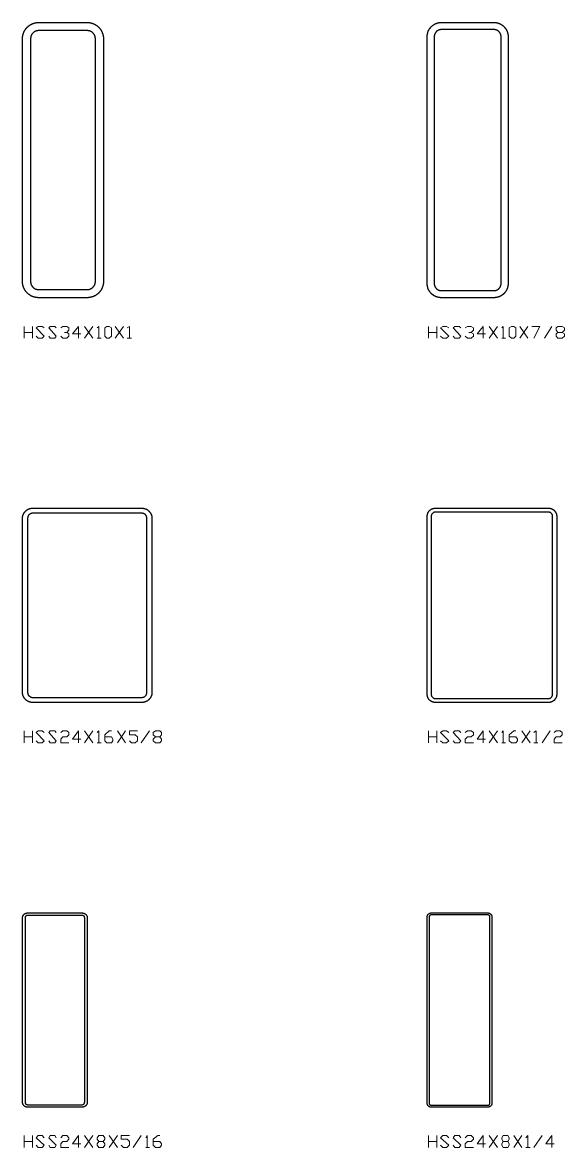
# Model space of a CAD drawing. Header units: inches. Extents: x 0 to 975, y -1305 to 34.
# Drawn here: x 0 to 67, y -105 to 34 of the extents above; entities that cross this region are included whole.
import ezdxf

# ---------------------------------------------------------------- set-up
doc = ezdxf.new("R2010")
doc.units = ezdxf.units.IN
doc.header["$MEASUREMENT"] = 0
doc.layers.add('AISC_STEEL', color=7, linetype='Continuous')

msp = doc.modelspace()

# ---------------------------------------------------------------- linework, layer by layer
at = {"color": 3, "lineweight": 0}
for p, q in [((0.2, -5.01), (0.2, -3.54)), ((1.22, -3.54), (1.22, -5.01)), ((7.67, -3.54), (8.68, -5.01)), ((7.67, -5.01), (8.68, -3.54)), ((11.45, -3.54), (12.47, -5.01)), ((11.45, -5.01), (12.47, -3.54)), ((50.18, -5.01), (50.18, -3.54)), ((51.2, -3.54), (51.2, -5.01)), ((57.65, -3.54), (58.67, -5.01)), ((57.65, -5.01), (58.67, -3.54)), ((61.43, -3.54), (62.45, -5.01)), ((61.43, -5.01), (62.45, -3.54)), ((64.48, -5.01), (65.4, -3.54)), ((0.2, -4.28), (1.22, -4.28)), ((9.24, -5.01), (9.7, -5.01)), ((10.44, -5.01), (10.44, -5.01)), ((12.93, -5.01), (13.48, -5.01)), ((50.18, -4.28), (51.2, -4.28)), ((59.22, -5.01), (59.68, -5.01)), ((60.42, -5.01), (60.42, -5.01)), ((0.2, -55), (0.2, -53.52)), ((1.22, -53.52), (1.22, -55)), ((7.67, -53.52), (8.68, -55)), ((7.67, -55), (8.68, -53.52)), ((11.73, -53.52), (12.74, -55)), ((11.73, -55), (12.74, -53.52)), ((14.68, -55), (15.69, -53.52)), ((50.18, -55), (50.18, -53.52)), ((51.2, -53.52), (51.2, -55)), ((57.65, -53.52), (58.67, -55)), ((57.65, -55), (58.67, -53.52)), ((61.71, -53.52), (62.72, -55)), ((61.71, -55), (62.72, -53.52)), ((64.2, -55), (65.21, -53.52)), ((0.2, -54.26), (1.22, -54.26)), ((9.24, -55), (9.7, -55)), ((50.18, -54.26), (51.2, -54.26)), ((59.22, -55), (59.68, -55)), ((63.18, -55), (63.65, -55)), ((0.2, -104.98), (0.2, -103.5)), ((1.22, -103.5), (1.22, -104.98)), ((7.67, -103.5), (8.68, -104.98)), ((7.67, -104.98), (8.68, -103.5)), ((10.71, -103.5), (11.73, -104.98)), ((10.71, -104.98), (11.73, -103.5)), ((13.66, -104.98), (14.68, -103.5)), ((50.18, -104.98), (50.18, -103.5)), ((51.2, -103.5), (51.2, -104.98)), ((57.65, -103.5), (58.67, -104.98)), ((57.65, -104.98), (58.67, -103.5)), ((60.69, -103.5), (61.71, -104.98)), ((60.69, -104.98), (61.71, -103.5)), ((63.18, -104.98), (64.2, -103.5)), ((0.2, -104.24), (1.22, -104.24)), ((15.23, -104.98), (15.69, -104.98)), ((50.18, -104.24), (51.2, -104.24)), ((62.17, -104.98), (62.72, -104.98))]:
    msp.add_line(p, q, dxfattribs=at)
for points in [[(1.68, -4.74), (1.95, -5.01), (2.41, -5.01), (2.69, -4.74), (1.68, -3.72), (1.95, -3.54), (2.41, -3.54), (2.69, -3.72)], [(3.24, -4.74), (3.43, -5.01), (3.98, -5.01), (4.17, -4.74), (3.24, -3.72), (3.43, -3.54), (3.98, -3.54), (4.17, -3.72)], [(4.72, -3.72), (5, -3.54), (5.46, -3.54), (5.73, -3.72), (5.73, -4), (5.46, -4.28), (5.18, -4.28)], [(7.21, -4.46), (6.19, -4.46), (6.93, -3.54), (6.93, -5.01)], [(9.24, -3.72), (9.42, -3.54), (9.42, -5.01)], [(12.93, -3.72), (13.2, -3.54), (13.2, -5.01)], [(51.66, -4.74), (51.93, -5.01), (52.4, -5.01), (52.67, -4.74), (51.66, -3.72), (51.93, -3.54), (52.4, -3.54), (52.67, -3.72)], [(53.23, -4.74), (53.41, -5.01), (53.96, -5.01), (54.15, -4.74), (53.23, -3.72), (53.41, -3.54), (53.96, -3.54), (54.15, -3.72)], [(54.7, -3.72), (54.98, -3.54), (55.44, -3.54), (55.72, -3.72), (55.72, -4), (55.44, -4.28), (55.16, -4.28)], [(57.19, -4.46), (56.18, -4.46), (56.91, -3.54), (56.91, -5.01)], [(59.22, -3.72), (59.4, -3.54), (59.4, -5.01)], [(62.91, -3.54), (63.92, -3.54), (63.18, -5.01)], [(66.69, -4.28), (66.97, -4.46), (66.97, -4.74), (66.69, -5.01), (66.14, -5.01), (65.95, -4.74), (65.95, -4.46), (66.14, -4.28), (66.69, -4.28), (66.97, -4), (66.97, -3.72), (66.69, -3.54), (66.14, -3.54), (65.95, -3.72), (65.95, -4), (66.14, -4.28)], [(5.46, -4.28), (5.73, -4.46), (5.73, -4.74), (5.46, -5.01), (5, -5.01), (4.72, -4.74)], [(55.44, -4.28), (55.72, -4.46), (55.72, -4.74), (55.44, -5.01), (54.98, -5.01), (54.7, -4.74)], [(1.68, -54.72), (1.95, -55), (2.41, -55), (2.69, -54.72), (1.68, -53.71), (1.95, -53.52), (2.41, -53.52), (2.69, -53.71)], [(3.24, -54.72), (3.43, -55), (3.98, -55), (4.17, -54.72), (3.24, -53.71), (3.43, -53.52), (3.98, -53.52), (4.17, -53.71)], [(4.72, -53.71), (5, -53.52), (5.46, -53.52), (5.73, -53.71), (5.73, -53.98), (5.46, -54.26), (5, -54.26), (4.72, -54.54), (4.72, -55), (5.73, -55)], [(7.21, -54.54), (6.19, -54.54), (6.93, -53.52), (6.93, -55)], [(9.24, -53.71), (9.42, -53.52), (9.42, -55)], [(10.16, -54.26), (10.99, -54.26), (11.17, -54.54), (11.17, -54.72), (10.99, -55), (10.44, -55), (10.16, -54.72), (10.16, -53.98), (10.71, -53.52), (10.99, -53.52)], [(13.2, -54.72), (13.48, -55), (13.94, -55), (14.22, -54.72), (14.22, -54.26), (13.94, -53.98), (13.2, -53.98), (13.2, -53.52), (14.22, -53.52)], [(16.98, -54.26), (17.17, -54.54), (17.17, -54.72), (16.98, -55), (16.43, -55), (16.15, -54.72), (16.15, -54.54), (16.43, -54.26), (16.98, -54.26), (17.17, -53.98), (17.17, -53.71), (16.98, -53.52), (16.43, -53.52), (16.15, -53.71), (16.15, -53.98), (16.43, -54.26)], [(51.66, -54.72), (51.93, -55), (52.4, -55), (52.67, -54.72), (51.66, -53.71), (51.93, -53.52), (52.4, -53.52), (52.67, -53.71)], [(53.23, -54.72), (53.41, -55), (53.96, -55), (54.15, -54.72), (53.23, -53.71), (53.41, -53.52), (53.96, -53.52), (54.15, -53.71)], [(54.7, -53.71), (54.98, -53.52), (55.44, -53.52), (55.72, -53.71), (55.72, -53.98), (55.44, -54.26), (54.98, -54.26), (54.7, -54.54), (54.7, -55), (55.72, -55)], [(57.19, -54.54), (56.18, -54.54), (56.91, -53.52), (56.91, -55)], [(59.22, -53.71), (59.4, -53.52), (59.4, -55)], [(60.14, -54.26), (60.97, -54.26), (61.16, -54.54), (61.16, -54.72), (60.97, -55), (60.42, -55), (60.14, -54.72), (60.14, -53.98), (60.69, -53.52), (60.97, -53.52)], [(63.18, -53.71), (63.46, -53.52), (63.46, -55)], [(65.67, -53.71), (65.95, -53.52), (66.41, -53.52), (66.69, -53.71), (66.69, -53.98), (66.41, -54.26), (65.95, -54.26), (65.67, -54.54), (65.67, -55), (66.69, -55)], [(1.68, -104.7), (1.95, -104.98), (2.41, -104.98), (2.69, -104.7), (1.68, -103.78), (1.95, -103.5), (2.41, -103.5), (2.69, -103.78)], [(3.24, -104.7), (3.43, -104.98), (3.98, -104.98), (4.17, -104.7), (3.24, -103.78), (3.43, -103.5), (3.98, -103.5), (4.17, -103.78)], [(4.72, -103.78), (5, -103.5), (5.46, -103.5), (5.73, -103.78), (5.73, -103.96), (5.46, -104.24), (5, -104.24), (4.72, -104.52), (4.72, -104.98), (5.73, -104.98)], [(7.21, -104.52), (6.19, -104.52), (6.93, -103.5), (6.93, -104.98)], [(9.98, -104.24), (10.16, -104.52), (10.16, -104.7), (9.98, -104.98), (9.42, -104.98), (9.24, -104.7), (9.24, -104.52), (9.42, -104.24), (9.98, -104.24), (10.16, -103.96), (10.16, -103.78), (9.98, -103.5), (9.42, -103.5), (9.24, -103.78), (9.24, -103.96), (9.42, -104.24)], [(12.19, -104.7), (12.47, -104.98), (12.93, -104.98), (13.2, -104.7), (13.2, -104.24), (12.93, -103.96), (12.19, -103.96), (12.19, -103.5), (13.2, -103.5)], [(15.23, -103.78), (15.42, -103.5), (15.42, -104.98)], [(16.15, -104.24), (16.98, -104.24), (17.17, -104.52), (17.17, -104.7), (16.98, -104.98), (16.43, -104.98), (16.15, -104.7), (16.15, -103.96), (16.71, -103.5), (16.98, -103.5)], [(51.66, -104.7), (51.93, -104.98), (52.4, -104.98), (52.67, -104.7), (51.66, -103.78), (51.93, -103.5), (52.4, -103.5), (52.67, -103.78)], [(53.23, -104.7), (53.41, -104.98), (53.96, -104.98), (54.15, -104.7), (53.23, -103.78), (53.41, -103.5), (53.96, -103.5), (54.15, -103.78)], [(54.7, -103.78), (54.98, -103.5), (55.44, -103.5), (55.72, -103.78), (55.72, -103.96), (55.44, -104.24), (54.98, -104.24), (54.7, -104.52), (54.7, -104.98), (55.72, -104.98)], [(57.19, -104.52), (56.18, -104.52), (56.91, -103.5), (56.91, -104.98)], [(59.96, -104.24), (60.14, -104.52), (60.14, -104.7), (59.96, -104.98), (59.4, -104.98), (59.22, -104.7), (59.22, -104.52), (59.4, -104.24), (59.96, -104.24), (60.14, -103.96), (60.14, -103.78), (59.96, -103.5), (59.4, -103.5), (59.22, -103.78), (59.22, -103.96), (59.4, -104.24)], [(62.17, -103.78), (62.45, -103.5), (62.45, -104.98)], [(65.67, -104.52), (64.66, -104.52), (65.4, -103.5), (65.4, -104.98)]]:
    msp.add_lwpolyline(points, dxfattribs=at)
for points in [[(10.44, -5.01), (10.16, -4.74), (10.16, -3.72), (10.44, -3.54), (10.71, -3.54), (10.99, -3.72), (10.99, -4.74), (10.71, -5.01)], [(60.42, -5.01), (60.14, -4.74), (60.14, -3.72), (60.42, -3.54), (60.69, -3.54), (60.97, -3.72), (60.97, -4.74), (60.69, -5.01)]]:
    msp.add_lwpolyline(points, close=True, dxfattribs=at)
at = {"layer": 'AISC_STEEL'}
for points in [[(8, 34), (8.03, 34), (8.07, 34), (8.1, 34), (8.13, 34), (8.16, 33.99), (8.2, 33.99), (8.23, 33.99), (8.26, 33.98), (8.29, 33.98), (8.33, 33.97), (8.36, 33.97), (8.39, 33.96), (8.42, 33.95), (8.45, 33.95), (8.49, 33.94), (8.52, 33.93), (8.55, 33.92), (8.58, 33.91), (8.61, 33.9), (8.64, 33.89), (8.67, 33.88), (8.7, 33.87), (8.74, 33.86), (8.77, 33.85), (8.8, 33.83), (8.83, 33.82), (8.86, 33.81), (8.88, 33.79), (8.91, 33.78), (8.94, 33.76), (8.97, 33.75), (9, 33.73), (9.03, 33.72), (9.06, 33.7), (9.08, 33.68), (9.11, 33.66), (9.14, 33.64), (9.16, 33.63), (9.19, 33.61), (9.22, 33.59), (9.24, 33.57), (9.27, 33.55), (9.29, 33.53), (9.32, 33.5), (9.34, 33.48), (9.37, 33.46), (9.39, 33.44), (9.41, 33.41), (9.44, 33.39), (9.46, 33.37), (9.48, 33.34), (9.5, 33.32), (9.53, 33.29), (9.55, 33.27), (9.57, 33.24), (9.59, 33.22), (9.61, 33.19), (9.63, 33.16), (9.64, 33.14), (9.66, 33.11), (9.68, 33.08), (9.7, 33.06), (9.72, 33.03), (9.73, 33), (9.75, 32.97), (9.76, 32.94), (9.78, 32.91), (9.79, 32.88), (9.81, 32.86), (9.82, 32.83), (9.83, 32.8), (9.85, 32.77), (9.86, 32.74), (9.87, 32.7), (9.88, 32.67), (9.89, 32.64), (9.9, 32.61), (9.91, 32.58), (9.92, 32.55), (9.93, 32.52), (9.94, 32.49), (9.95, 32.45), (9.95, 32.42), (9.96, 32.39), (9.97, 32.36), (9.97, 32.33), (9.98, 32.29), (9.98, 32.26), (9.99, 32.23), (9.99, 32.2), (9.99, 32.16), (10, 32.13), (10, 32.1), (10, 32.07), (10, 32.03), (10, 32), (10, 2), (10, 1.97), (10, 1.93), (10, 1.9), (10, 1.87), (9.99, 1.84), (9.99, 1.8), (9.99, 1.77), (9.98, 1.74), (9.98, 1.71), (9.97, 1.67), (9.97, 1.64), (9.96, 1.61), (9.95, 1.58), (9.95, 1.55), (9.94, 1.51), (9.93, 1.48), (9.92, 1.45), (9.91, 1.42), (9.9, 1.39), (9.89, 1.36), (9.88, 1.33), (9.87, 1.3), (9.86, 1.26), (9.85, 1.23), (9.83, 1.2), (9.82, 1.17), (9.81, 1.14), (9.79, 1.12), (9.78, 1.09), (9.76, 1.06), (9.75, 1.03), (9.73, 1), (9.72, 0.97), (9.7, 0.94), (9.68, 0.92), (9.66, 0.89), (9.64, 0.86), (9.63, 0.84), (9.61, 0.81), (9.59, 0.78), (9.57, 0.76), (9.55, 0.73), (9.53, 0.71), (9.5, 0.68), (9.48, 0.66), (9.46, 0.63), (9.44, 0.61), (9.41, 0.59), (9.39, 0.56), (9.37, 0.54), (9.34, 0.52), (9.32, 0.5), (9.29, 0.47), (9.27, 0.45), (9.24, 0.43), (9.22, 0.41), (9.19, 0.39), (9.16, 0.37), (9.14, 0.36), (9.11, 0.34), (9.08, 0.32), (9.06, 0.3), (9.03, 0.28), (9, 0.27), (8.97, 0.25), (8.94, 0.24), (8.91, 0.22), (8.88, 0.21), (8.86, 0.19), (8.83, 0.18), (8.8, 0.17), (8.77, 0.15), (8.74, 0.14), (8.7, 0.13), (8.67, 0.12), (8.64, 0.11), (8.61, 0.1), (8.58, 0.09), (8.55, 0.08), (8.52, 0.07), (8.49, 0.06), (8.45, 0.05), (8.42, 0.05), (8.39, 0.04), (8.36, 0.03), (8.33, 0.03), (8.29, 0.02), (8.26, 0.02), (8.23, 0.01), (8.2, 0.01), (8.16, 0.01), (8.13, 0), (8.1, 0), (8.07, 0), (8.03, 0), (8, 0), (2, 0), (1.97, 0), (1.93, 0), (1.9, 0), (1.87, 0), (1.84, 0.01), (1.8, 0.01), (1.77, 0.01), (1.74, 0.02), (1.71, 0.02), (1.67, 0.03), (1.64, 0.03), (1.61, 0.04), (1.58, 0.05), (1.55, 0.05), (1.51, 0.06), (1.48, 0.07), (1.45, 0.08), (1.42, 0.09), (1.39, 0.1), (1.36, 0.11), (1.33, 0.12), (1.3, 0.13), (1.26, 0.14), (1.23, 0.15), (1.2, 0.17), (1.17, 0.18), (1.14, 0.19), (1.12, 0.21), (1.09, 0.22), (1.06, 0.24), (1.03, 0.25), (1, 0.27), (0.97, 0.28), (0.94, 0.3), (0.92, 0.32), (0.89, 0.34), (0.86, 0.36), (0.84, 0.37), (0.81, 0.39), (0.78, 0.41), (0.76, 0.43), (0.73, 0.45), (0.71, 0.47), (0.68, 0.5), (0.66, 0.52), (0.63, 0.54), (0.61, 0.56), (0.59, 0.59), (0.56, 0.61), (0.54, 0.63), (0.52, 0.66), (0.5, 0.68), (0.47, 0.71), (0.45, 0.73), (0.43, 0.76), (0.41, 0.78), (0.39, 0.81), (0.37, 0.84), (0.36, 0.86), (0.34, 0.89), (0.32, 0.92), (0.3, 0.94), (0.28, 0.97), (0.27, 1), (0.25, 1.03), (0.24, 1.06), (0.22, 1.09), (0.21, 1.12), (0.19, 1.14), (0.18, 1.17), (0.17, 1.2), (0.15, 1.23), (0.14, 1.26), (0.13, 1.3), (0.12, 1.33), (0.11, 1.36), (0.1, 1.39), (0.09, 1.42), (0.08, 1.45), (0.07, 1.48), (0.06, 1.51), (0.05, 1.55), (0.05, 1.58), (0.04, 1.61), (0.03, 1.64), (0.03, 1.67), (0.02, 1.71), (0.02, 1.74), (0.01, 1.77), (0.01, 1.8), (0.01, 1.84), (0, 1.87), (0, 1.9), (0, 1.93), (0, 1.97), (0, 2), (0, 32), (0, 32.03), (0, 32.07), (0, 32.1), (0, 32.13), (0.01, 32.16), (0.01, 32.2), (0.01, 32.23), (0.02, 32.26), (0.02, 32.29), (0.03, 32.33), (0.03, 32.36), (0.04, 32.39), (0.05, 32.42), (0.05, 32.45), (0.06, 32.49), (0.07, 32.52), (0.08, 32.55), (0.09, 32.58), (0.1, 32.61), (0.11, 32.64), (0.12, 32.67), (0.13, 32.7), (0.14, 32.74), (0.15, 32.77), (0.17, 32.8), (0.18, 32.83), (0.19, 32.86), (0.21, 32.88), (0.22, 32.91), (0.24, 32.94), (0.25, 32.97), (0.27, 33), (0.28, 33.03), (0.3, 33.06), (0.32, 33.08), (0.34, 33.11), (0.36, 33.14), (0.37, 33.16), (0.39, 33.19), (0.41, 33.22), (0.43, 33.24), (0.45, 33.27), (0.47, 33.29), (0.5, 33.32), (0.52, 33.34), (0.54, 33.37), (0.56, 33.39), (0.59, 33.41), (0.61, 33.44), (0.63, 33.46), (0.66, 33.48), (0.68, 33.5), (0.71, 33.53), (0.73, 33.55), (0.76, 33.57), (0.78, 33.59), (0.81, 33.61), (0.84, 33.63), (0.86, 33.64), (0.89, 33.66), (0.92, 33.68), (0.94, 33.7), (0.97, 33.72), (1, 33.73), (1.03, 33.75), (1.06, 33.76), (1.09, 33.78), (1.12, 33.79), (1.14, 33.81), (1.17, 33.82), (1.2, 33.83), (1.23, 33.85), (1.26, 33.86), (1.3, 33.87), (1.33, 33.88), (1.36, 33.89), (1.39, 33.9), (1.42, 33.91), (1.45, 33.92), (1.48, 33.93), (1.51, 33.94), (1.55, 33.95), (1.58, 33.95), (1.61, 33.96), (1.64, 33.97), (1.67, 33.97), (1.71, 33.98), (1.74, 33.98), (1.77, 33.99), (1.8, 33.99), (1.84, 33.99), (1.87, 34), (1.9, 34), (1.93, 34), (1.97, 34), (2, 34)], [(58.25, 34), (58.28, 34), (58.31, 34), (58.34, 34), (58.37, 34), (58.4, 33.99), (58.43, 33.99), (58.46, 33.99), (58.49, 33.98), (58.52, 33.98), (58.55, 33.97), (58.58, 33.97), (58.61, 33.96), (58.64, 33.96), (58.66, 33.95), (58.69, 33.94), (58.72, 33.94), (58.75, 33.93), (58.78, 33.92), (58.81, 33.91), (58.84, 33.9), (58.86, 33.89), (58.89, 33.88), (58.92, 33.87), (58.95, 33.86), (58.97, 33.84), (59, 33.83), (59.03, 33.82), (59.06, 33.8), (59.08, 33.79), (59.11, 33.78), (59.13, 33.76), (59.16, 33.75), (59.18, 33.73), (59.21, 33.71), (59.23, 33.7), (59.26, 33.68), (59.28, 33.66), (59.31, 33.64), (59.33, 33.63), (59.35, 33.61), (59.38, 33.59), (59.4, 33.57), (59.42, 33.55), (59.44, 33.53), (59.47, 33.51), (59.49, 33.49), (59.51, 33.47), (59.53, 33.44), (59.55, 33.42), (59.57, 33.4), (59.59, 33.38), (59.61, 33.35), (59.63, 33.33), (59.64, 33.31), (59.66, 33.28), (59.68, 33.26), (59.7, 33.23), (59.71, 33.21), (59.73, 33.18), (59.75, 33.16), (59.76, 33.13), (59.78, 33.11), (59.79, 33.08), (59.8, 33.06), (59.82, 33.03), (59.83, 33), (59.84, 32.97), (59.86, 32.95), (59.87, 32.92), (59.88, 32.89), (59.89, 32.86), (59.9, 32.84), (59.91, 32.81), (59.92, 32.78), (59.93, 32.75), (59.94, 32.72), (59.94, 32.69), (59.95, 32.66), (59.96, 32.64), (59.96, 32.61), (59.97, 32.58), (59.97, 32.55), (59.98, 32.52), (59.98, 32.49), (59.99, 32.46), (59.99, 32.43), (59.99, 32.4), (60, 32.37), (60, 32.34), (60, 32.31), (60, 32.28), (60, 32.25), (60, 1.75), (60, 1.72), (60, 1.69), (60, 1.66), (60, 1.63), (59.99, 1.6), (59.99, 1.57), (59.99, 1.54), (59.98, 1.51), (59.98, 1.48), (59.97, 1.45), (59.97, 1.42), (59.96, 1.39), (59.96, 1.36), (59.95, 1.34), (59.94, 1.31), (59.94, 1.28), (59.93, 1.25), (59.92, 1.22), (59.91, 1.19), (59.9, 1.16), (59.89, 1.14), (59.88, 1.11), (59.87, 1.08), (59.86, 1.05), (59.84, 1.03), (59.83, 1), (59.82, 0.97), (59.8, 0.94), (59.79, 0.92), (59.78, 0.89), (59.76, 0.87), (59.75, 0.84), (59.73, 0.82), (59.71, 0.79), (59.7, 0.77), (59.68, 0.74), (59.66, 0.72), (59.64, 0.69), (59.63, 0.67), (59.61, 0.65), (59.59, 0.62), (59.57, 0.6), (59.55, 0.58), (59.53, 0.56), (59.51, 0.53), (59.49, 0.51), (59.47, 0.49), (59.44, 0.47), (59.42, 0.45), (59.4, 0.43), (59.38, 0.41), (59.35, 0.39), (59.33, 0.37), (59.31, 0.36), (59.28, 0.34), (59.26, 0.32), (59.23, 0.3), (59.21, 0.29), (59.18, 0.27), (59.16, 0.25), (59.13, 0.24), (59.11, 0.22), (59.08, 0.21), (59.06, 0.2), (59.03, 0.18), (59, 0.17), (58.97, 0.16), (58.95, 0.14), (58.92, 0.13), (58.89, 0.12), (58.86, 0.11), (58.84, 0.1), (58.81, 0.09), (58.78, 0.08), (58.75, 0.07), (58.72, 0.06), (58.69, 0.06), (58.66, 0.05), (58.64, 0.04), (58.61, 0.04), (58.58, 0.03), (58.55, 0.03), (58.52, 0.02), (58.49, 0.02), (58.46, 0.01), (58.43, 0.01), (58.4, 0.01), (58.37, 0), (58.34, 0), (58.31, 0), (58.28, 0), (58.25, 0), (51.75, 0), (51.72, 0), (51.69, 0), (51.66, 0), (51.63, 0), (51.6, 0.01), (51.57, 0.01), (51.54, 0.01), (51.51, 0.02), (51.48, 0.02), (51.45, 0.03), (51.42, 0.03), (51.39, 0.04), (51.36, 0.04), (51.34, 0.05), (51.31, 0.06), (51.28, 0.06), (51.25, 0.07), (51.22, 0.08), (51.19, 0.09), (51.16, 0.1), (51.14, 0.11), (51.11, 0.12), (51.08, 0.13), (51.05, 0.14), (51.03, 0.16), (51, 0.17), (50.97, 0.18), (50.94, 0.2), (50.92, 0.21), (50.89, 0.22), (50.87, 0.24), (50.84, 0.25), (50.82, 0.27), (50.79, 0.29), (50.77, 0.3), (50.74, 0.32), (50.72, 0.34), (50.69, 0.36), (50.67, 0.37), (50.65, 0.39), (50.62, 0.41), (50.6, 0.43), (50.58, 0.45), (50.56, 0.47), (50.53, 0.49), (50.51, 0.51), (50.49, 0.53), (50.47, 0.56), (50.45, 0.58), (50.43, 0.6), (50.41, 0.62), (50.39, 0.65), (50.37, 0.67), (50.36, 0.69), (50.34, 0.72), (50.32, 0.74), (50.3, 0.77), (50.29, 0.79), (50.27, 0.82), (50.25, 0.84), (50.24, 0.87), (50.22, 0.89), (50.21, 0.92), (50.2, 0.94), (50.18, 0.97), (50.17, 1), (50.16, 1.03), (50.14, 1.05), (50.13, 1.08), (50.12, 1.11), (50.11, 1.14), (50.1, 1.16), (50.09, 1.19), (50.08, 1.22), (50.07, 1.25), (50.06, 1.28), (50.06, 1.31), (50.05, 1.34), (50.04, 1.36), (50.04, 1.39), (50.03, 1.42), (50.03, 1.45), (50.02, 1.48), (50.02, 1.51), (50.01, 1.54), (50.01, 1.57), (50.01, 1.6), (50, 1.63), (50, 1.66), (50, 1.69), (50, 1.72), (50, 1.75), (50, 32.25), (50, 32.28), (50, 32.31), (50, 32.34), (50, 32.37), (50.01, 32.4), (50.01, 32.43), (50.01, 32.46), (50.02, 32.49), (50.02, 32.52), (50.03, 32.55), (50.03, 32.58), (50.04, 32.61), (50.04, 32.64), (50.05, 32.66), (50.06, 32.69), (50.06, 32.72), (50.07, 32.75), (50.08, 32.78), (50.09, 32.81), (50.1, 32.84), (50.11, 32.86), (50.12, 32.89), (50.13, 32.92), (50.14, 32.95), (50.16, 32.97), (50.17, 33), (50.18, 33.03), (50.2, 33.06), (50.21, 33.08), (50.22, 33.11), (50.24, 33.13), (50.25, 33.16), (50.27, 33.18), (50.29, 33.21), (50.3, 33.23), (50.32, 33.26), (50.34, 33.28), (50.36, 33.31), (50.37, 33.33), (50.39, 33.35), (50.41, 33.38), (50.43, 33.4), (50.45, 33.42), (50.47, 33.44), (50.49, 33.47), (50.51, 33.49), (50.53, 33.51), (50.56, 33.53), (50.58, 33.55), (50.6, 33.57), (50.62, 33.59), (50.65, 33.61), (50.67, 33.63), (50.69, 33.64), (50.72, 33.66), (50.74, 33.68), (50.77, 33.7), (50.79, 33.71), (50.82, 33.73), (50.84, 33.75), (50.87, 33.76), (50.89, 33.78), (50.92, 33.79), (50.94, 33.8), (50.97, 33.82), (51, 33.83), (51.03, 33.84), (51.05, 33.86), (51.08, 33.87), (51.11, 33.88), (51.14, 33.89), (51.16, 33.9), (51.19, 33.91), (51.22, 33.92), (51.25, 33.93), (51.28, 33.94), (51.31, 33.94), (51.34, 33.95), (51.36, 33.96), (51.39, 33.96), (51.42, 33.97), (51.45, 33.97), (51.48, 33.98), (51.51, 33.98), (51.54, 33.99), (51.57, 33.99), (51.6, 33.99), (51.63, 34), (51.66, 34), (51.69, 34), (51.72, 34), (51.75, 34)], [(2, 33), (1.97, 33), (1.94, 33), (1.91, 33), (1.88, 32.99), (1.85, 32.99), (1.82, 32.98), (1.79, 32.98), (1.77, 32.97), (1.74, 32.96), (1.71, 32.96), (1.68, 32.95), (1.65, 32.94), (1.62, 32.93), (1.6, 32.92), (1.57, 32.9), (1.54, 32.89), (1.52, 32.88), (1.49, 32.86), (1.47, 32.85), (1.44, 32.83), (1.42, 32.81), (1.39, 32.79), (1.37, 32.78), (1.35, 32.76), (1.33, 32.74), (1.3, 32.72), (1.28, 32.7), (1.26, 32.67), (1.24, 32.65), (1.22, 32.63), (1.21, 32.61), (1.19, 32.58), (1.17, 32.56), (1.15, 32.53), (1.14, 32.51), (1.12, 32.48), (1.11, 32.46), (1.1, 32.43), (1.08, 32.4), (1.07, 32.38), (1.06, 32.35), (1.05, 32.32), (1.04, 32.29), (1.04, 32.26), (1.03, 32.23), (1.02, 32.21), (1.02, 32.18), (1.01, 32.15), (1.01, 32.12), (1, 32.09), (1, 32.06), (1, 32.03), (1, 32), (1, 2), (1, 1.97), (1, 1.94), (1, 1.91), (1.01, 1.88), (1.01, 1.85), (1.02, 1.82), (1.02, 1.79), (1.03, 1.77), (1.04, 1.74), (1.04, 1.71), (1.05, 1.68), (1.06, 1.65), (1.07, 1.62), (1.08, 1.6), (1.1, 1.57), (1.11, 1.54), (1.12, 1.52), (1.14, 1.49), (1.15, 1.47), (1.17, 1.44), (1.19, 1.42), (1.21, 1.39), (1.22, 1.37), (1.24, 1.35), (1.26, 1.33), (1.28, 1.3), (1.3, 1.28), (1.33, 1.26), (1.35, 1.24), (1.37, 1.22), (1.39, 1.21), (1.42, 1.19), (1.44, 1.17), (1.47, 1.15), (1.49, 1.14), (1.52, 1.12), (1.54, 1.11), (1.57, 1.1), (1.6, 1.08), (1.62, 1.07), (1.65, 1.06), (1.68, 1.05), (1.71, 1.04), (1.74, 1.04), (1.77, 1.03), (1.79, 1.02), (1.82, 1.02), (1.85, 1.01), (1.88, 1.01), (1.91, 1), (1.94, 1), (1.97, 1), (2, 1), (8, 1), (8.03, 1), (8.06, 1), (8.09, 1), (8.12, 1.01), (8.15, 1.01), (8.18, 1.02), (8.21, 1.02), (8.23, 1.03), (8.26, 1.04), (8.29, 1.04), (8.32, 1.05), (8.35, 1.06), (8.38, 1.07), (8.4, 1.08), (8.43, 1.1), (8.46, 1.11), (8.48, 1.12), (8.51, 1.14), (8.53, 1.15), (8.56, 1.17), (8.58, 1.19), (8.61, 1.21), (8.63, 1.22), (8.65, 1.24), (8.67, 1.26), (8.7, 1.28), (8.72, 1.3), (8.74, 1.33), (8.76, 1.35), (8.78, 1.37), (8.79, 1.39), (8.81, 1.42), (8.83, 1.44), (8.85, 1.47), (8.86, 1.49), (8.88, 1.52), (8.89, 1.54), (8.9, 1.57), (8.92, 1.6), (8.93, 1.62), (8.94, 1.65), (8.95, 1.68), (8.96, 1.71), (8.96, 1.74), (8.97, 1.77), (8.98, 1.79), (8.98, 1.82), (8.99, 1.85), (8.99, 1.88), (9, 1.91), (9, 1.94), (9, 1.97), (9, 2), (9, 32), (9, 32.03), (9, 32.06), (9, 32.09), (8.99, 32.12), (8.99, 32.15), (8.98, 32.18), (8.98, 32.21), (8.97, 32.23), (8.96, 32.26), (8.96, 32.29), (8.95, 32.32), (8.94, 32.35), (8.93, 32.38), (8.92, 32.4), (8.9, 32.43), (8.89, 32.46), (8.88, 32.48), (8.86, 32.51), (8.85, 32.53), (8.83, 32.56), (8.81, 32.58), (8.79, 32.61), (8.78, 32.63), (8.76, 32.65), (8.74, 32.67), (8.72, 32.7), (8.7, 32.72), (8.67, 32.74), (8.65, 32.76), (8.63, 32.78), (8.61, 32.79), (8.58, 32.81), (8.56, 32.83), (8.53, 32.85), (8.51, 32.86), (8.48, 32.88), (8.46, 32.89), (8.43, 32.9), (8.4, 32.92), (8.38, 32.93), (8.35, 32.94), (8.32, 32.95), (8.29, 32.96), (8.26, 32.96), (8.23, 32.97), (8.21, 32.98), (8.18, 32.98), (8.15, 32.99), (8.12, 32.99), (8.09, 33), (8.06, 33), (8.03, 33), (8, 33)], [(51.75, 33.12), (51.72, 33.12), (51.69, 33.12), (51.66, 33.12), (51.63, 33.12), (51.6, 33.11), (51.57, 33.11), (51.54, 33.1), (51.51, 33.09), (51.49, 33.08), (51.46, 33.07), (51.43, 33.06), (51.4, 33.05), (51.37, 33.04), (51.35, 33.03), (51.32, 33.01), (51.3, 33), (51.27, 32.98), (51.25, 32.96), (51.22, 32.95), (51.2, 32.93), (51.17, 32.91), (51.15, 32.89), (51.13, 32.87), (51.11, 32.85), (51.09, 32.83), (51.07, 32.8), (51.05, 32.78), (51.04, 32.75), (51.02, 32.73), (51, 32.7), (50.99, 32.68), (50.97, 32.65), (50.96, 32.63), (50.95, 32.6), (50.94, 32.57), (50.93, 32.54), (50.92, 32.51), (50.91, 32.49), (50.9, 32.46), (50.89, 32.43), (50.89, 32.4), (50.88, 32.37), (50.88, 32.34), (50.88, 32.31), (50.88, 32.28), (50.88, 32.25), (50.88, 1.75), (50.88, 1.72), (50.88, 1.69), (50.88, 1.66), (50.88, 1.63), (50.89, 1.6), (50.89, 1.57), (50.9, 1.54), (50.91, 1.51), (50.92, 1.49), (50.93, 1.46), (50.94, 1.43), (50.95, 1.4), (50.96, 1.37), (50.97, 1.35), (50.99, 1.32), (51, 1.3), (51.02, 1.27), (51.04, 1.25), (51.05, 1.22), (51.07, 1.2), (51.09, 1.17), (51.11, 1.15), (51.13, 1.13), (51.15, 1.11), (51.17, 1.09), (51.2, 1.07), (51.22, 1.05), (51.25, 1.04), (51.27, 1.02), (51.3, 1), (51.32, 0.99), (51.35, 0.97), (51.37, 0.96), (51.4, 0.95), (51.43, 0.94), (51.46, 0.93), (51.49, 0.92), (51.51, 0.91), (51.54, 0.9), (51.57, 0.89), (51.6, 0.89), (51.63, 0.88), (51.66, 0.88), (51.69, 0.88), (51.72, 0.88), (51.75, 0.88), (58.25, 0.88), (58.28, 0.88), (58.31, 0.88), (58.34, 0.88), (58.37, 0.88), (58.4, 0.89), (58.43, 0.89), (58.46, 0.9), (58.49, 0.91), (58.51, 0.92), (58.54, 0.93), (58.57, 0.94), (58.6, 0.95), (58.63, 0.96), (58.65, 0.97), (58.68, 0.99), (58.7, 1), (58.73, 1.02), (58.75, 1.04), (58.78, 1.05), (58.8, 1.07), (58.83, 1.09), (58.85, 1.11), (58.87, 1.13), (58.89, 1.15), (58.91, 1.17), (58.93, 1.2), (58.95, 1.22), (58.96, 1.25), (58.98, 1.27), (59, 1.3), (59.01, 1.32), (59.03, 1.35), (59.04, 1.37), (59.05, 1.4), (59.06, 1.43), (59.07, 1.46), (59.08, 1.49), (59.09, 1.51), (59.1, 1.54), (59.11, 1.57), (59.11, 1.6), (59.12, 1.63), (59.12, 1.66), (59.12, 1.69), (59.12, 1.72), (59.12, 1.75), (59.12, 32.25), (59.12, 32.28), (59.12, 32.31), (59.12, 32.34), (59.12, 32.37), (59.11, 32.4), (59.11, 32.43), (59.1, 32.46), (59.09, 32.49), (59.08, 32.51), (59.07, 32.54), (59.06, 32.57), (59.05, 32.6), (59.04, 32.63), (59.03, 32.65), (59.01, 32.68), (59, 32.7), (58.98, 32.73), (58.96, 32.75), (58.95, 32.78), (58.93, 32.8), (58.91, 32.83), (58.89, 32.85), (58.87, 32.87), (58.85, 32.89), (58.83, 32.91), (58.8, 32.93), (58.78, 32.95), (58.75, 32.96), (58.73, 32.98), (58.7, 33), (58.68, 33.01), (58.65, 33.03), (58.63, 33.04), (58.6, 33.05), (58.57, 33.06), (58.54, 33.07), (58.51, 33.08), (58.49, 33.09), (58.46, 33.1), (58.43, 33.11), (58.4, 33.11), (58.37, 33.12), (58.34, 33.12), (58.31, 33.12), (58.28, 33.12), (58.25, 33.12)], [(14.75, -26), (14.78, -26), (14.81, -26), (14.84, -26), (14.87, -26.01), (14.9, -26.01), (14.93, -26.01), (14.96, -26.02), (14.99, -26.02), (15.02, -26.03), (15.04, -26.04), (15.07, -26.04), (15.1, -26.05), (15.13, -26.06), (15.16, -26.07), (15.19, -26.08), (15.21, -26.09), (15.24, -26.1), (15.27, -26.11), (15.3, -26.13), (15.32, -26.14), (15.35, -26.15), (15.38, -26.17), (15.4, -26.18), (15.43, -26.2), (15.45, -26.21), (15.48, -26.23), (15.5, -26.25), (15.52, -26.27), (15.55, -26.29), (15.57, -26.31), (15.59, -26.33), (15.61, -26.35), (15.63, -26.37), (15.65, -26.39), (15.67, -26.41), (15.69, -26.43), (15.71, -26.45), (15.73, -26.48), (15.75, -26.5), (15.77, -26.52), (15.79, -26.55), (15.8, -26.57), (15.82, -26.6), (15.83, -26.62), (15.85, -26.65), (15.86, -26.68), (15.87, -26.7), (15.89, -26.73), (15.9, -26.76), (15.91, -26.79), (15.92, -26.81), (15.93, -26.84), (15.94, -26.87), (15.95, -26.9), (15.96, -26.93), (15.96, -26.96), (15.97, -26.98), (15.98, -27.01), (15.98, -27.04), (15.99, -27.07), (15.99, -27.1), (15.99, -27.13), (16, -27.16), (16, -27.19), (16, -27.22), (16, -27.25), (16, -48.75), (16, -48.78), (16, -48.81), (16, -48.84), (15.99, -48.87), (15.99, -48.9), (15.99, -48.93), (15.98, -48.96), (15.98, -48.99), (15.97, -49.02), (15.96, -49.04), (15.96, -49.07), (15.95, -49.1), (15.94, -49.13), (15.93, -49.16), (15.92, -49.19), (15.91, -49.21), (15.9, -49.24), (15.89, -49.27), (15.87, -49.3), (15.86, -49.32), (15.85, -49.35), (15.83, -49.38), (15.82, -49.4), (15.8, -49.43), (15.79, -49.45), (15.77, -49.48), (15.75, -49.5), (15.73, -49.52), (15.71, -49.55), (15.69, -49.57), (15.67, -49.59), (15.65, -49.61), (15.63, -49.63), (15.61, -49.65), (15.59, -49.67), (15.57, -49.69), (15.55, -49.71), (15.52, -49.73), (15.5, -49.75), (15.48, -49.77), (15.45, -49.79), (15.43, -49.8), (15.4, -49.82), (15.38, -49.83), (15.35, -49.85), (15.32, -49.86), (15.3, -49.87), (15.27, -49.89), (15.24, -49.9), (15.21, -49.91), (15.19, -49.92), (15.16, -49.93), (15.13, -49.94), (15.1, -49.95), (15.07, -49.96), (15.04, -49.96), (15.02, -49.97), (14.99, -49.98), (14.96, -49.98), (14.93, -49.99), (14.9, -49.99), (14.87, -49.99), (14.84, -50), (14.81, -50), (14.78, -50), (14.75, -50), (1.25, -50), (1.22, -50), (1.19, -50), (1.16, -50), (1.13, -49.99), (1.1, -49.99), (1.07, -49.99), (1.04, -49.98), (1.01, -49.98), (0.98, -49.97), (0.96, -49.96), (0.93, -49.96), (0.9, -49.95), (0.87, -49.94), (0.84, -49.93), (0.81, -49.92), (0.79, -49.91), (0.76, -49.9), (0.73, -49.89), (0.7, -49.87), (0.68, -49.86), (0.65, -49.85), (0.62, -49.83), (0.6, -49.82), (0.57, -49.8), (0.55, -49.79), (0.52, -49.77), (0.5, -49.75), (0.48, -49.73), (0.45, -49.71), (0.43, -49.69), (0.41, -49.67), (0.39, -49.65), (0.37, -49.63), (0.35, -49.61), (0.33, -49.59), (0.31, -49.57), (0.29, -49.55), (0.27, -49.52), (0.25, -49.5), (0.23, -49.48), (0.21, -49.45), (0.2, -49.43), (0.18, -49.4), (0.17, -49.38), (0.15, -49.35), (0.14, -49.32), (0.13, -49.3), (0.11, -49.27), (0.1, -49.24), (0.09, -49.21), (0.08, -49.19), (0.07, -49.16), (0.06, -49.13), (0.05, -49.1), (0.04, -49.07), (0.04, -49.04), (0.03, -49.02), (0.02, -48.99), (0.02, -48.96), (0.01, -48.93), (0.01, -48.9), (0.01, -48.87), (0, -48.84), (0, -48.81), (0, -48.78), (0, -48.75), (0, -27.25), (0, -27.22), (0, -27.19), (0, -27.16), (0.01, -27.13), (0.01, -27.1), (0.01, -27.07), (0.02, -27.04), (0.02, -27.01), (0.03, -26.98), (0.04, -26.96), (0.04, -26.93), (0.05, -26.9), (0.06, -26.87), (0.07, -26.84), (0.08, -26.81), (0.09, -26.79), (0.1, -26.76), (0.11, -26.73), (0.13, -26.7), (0.14, -26.68), (0.15, -26.65), (0.17, -26.62), (0.18, -26.6), (0.2, -26.57), (0.21, -26.55), (0.23, -26.52), (0.25, -26.5), (0.27, -26.48), (0.29, -26.45), (0.31, -26.43), (0.33, -26.41), (0.35, -26.39), (0.37, -26.37), (0.39, -26.35), (0.41, -26.33), (0.43, -26.31), (0.45, -26.29), (0.48, -26.27), (0.5, -26.25), (0.52, -26.23), (0.55, -26.21), (0.57, -26.2), (0.6, -26.18), (0.62, -26.17), (0.65, -26.15), (0.68, -26.14), (0.7, -26.13), (0.73, -26.11), (0.76, -26.1), (0.79, -26.09), (0.81, -26.08), (0.84, -26.07), (0.87, -26.06), (0.9, -26.05), (0.93, -26.04), (0.96, -26.04), (0.98, -26.03), (1.01, -26.02), (1.04, -26.02), (1.07, -26.01), (1.1, -26.01), (1.13, -26.01), (1.16, -26), (1.19, -26), (1.22, -26), (1.25, -26)], [(65, -26), (65.03, -26), (65.06, -26), (65.09, -26), (65.12, -26.01), (65.15, -26.01), (65.18, -26.02), (65.21, -26.02), (65.23, -26.03), (65.26, -26.04), (65.29, -26.04), (65.32, -26.05), (65.35, -26.06), (65.38, -26.07), (65.4, -26.08), (65.43, -26.1), (65.46, -26.11), (65.48, -26.12), (65.51, -26.14), (65.53, -26.15), (65.56, -26.17), (65.58, -26.19), (65.61, -26.21), (65.63, -26.22), (65.65, -26.24), (65.67, -26.26), (65.7, -26.28), (65.72, -26.3), (65.74, -26.33), (65.76, -26.35), (65.78, -26.37), (65.79, -26.39), (65.81, -26.42), (65.83, -26.44), (65.85, -26.47), (65.86, -26.49), (65.88, -26.52), (65.89, -26.54), (65.9, -26.57), (65.92, -26.6), (65.93, -26.62), (65.94, -26.65), (65.95, -26.68), (65.96, -26.71), (65.96, -26.74), (65.97, -26.77), (65.98, -26.79), (65.98, -26.82), (65.99, -26.85), (65.99, -26.88), (66, -26.91), (66, -26.94), (66, -26.97), (66, -27), (66, -49), (66, -49.03), (66, -49.06), (66, -49.09), (65.99, -49.12), (65.99, -49.15), (65.98, -49.18), (65.98, -49.21), (65.97, -49.23), (65.96, -49.26), (65.96, -49.29), (65.95, -49.32), (65.94, -49.35), (65.93, -49.38), (65.92, -49.4), (65.9, -49.43), (65.89, -49.46), (65.88, -49.48), (65.86, -49.51), (65.85, -49.53), (65.83, -49.56), (65.81, -49.58), (65.79, -49.61), (65.78, -49.63), (65.76, -49.65), (65.74, -49.67), (65.72, -49.7), (65.7, -49.72), (65.67, -49.74), (65.65, -49.76), (65.63, -49.78), (65.61, -49.79), (65.58, -49.81), (65.56, -49.83), (65.53, -49.85), (65.51, -49.86), (65.48, -49.88), (65.46, -49.89), (65.43, -49.9), (65.4, -49.92), (65.38, -49.93), (65.35, -49.94), (65.32, -49.95), (65.29, -49.96), (65.26, -49.96), (65.23, -49.97), (65.21, -49.98), (65.18, -49.98), (65.15, -49.99), (65.12, -49.99), (65.09, -50), (65.06, -50), (65.03, -50), (65, -50), (51, -50), (50.97, -50), (50.94, -50), (50.91, -50), (50.88, -49.99), (50.85, -49.99), (50.82, -49.98), (50.79, -49.98), (50.77, -49.97), (50.74, -49.96), (50.71, -49.96), (50.68, -49.95), (50.65, -49.94), (50.62, -49.93), (50.6, -49.92), (50.57, -49.9), (50.54, -49.89), (50.52, -49.88), (50.49, -49.86), (50.47, -49.85), (50.44, -49.83), (50.42, -49.81), (50.39, -49.79), (50.37, -49.78), (50.35, -49.76), (50.33, -49.74), (50.3, -49.72), (50.28, -49.7), (50.26, -49.67), (50.24, -49.65), (50.22, -49.63), (50.21, -49.61), (50.19, -49.58), (50.17, -49.56), (50.15, -49.53), (50.14, -49.51), (50.12, -49.48), (50.11, -49.46), (50.1, -49.43), (50.08, -49.4), (50.07, -49.38), (50.06, -49.35), (50.05, -49.32), (50.04, -49.29), (50.04, -49.26), (50.03, -49.23), (50.02, -49.21), (50.02, -49.18), (50.01, -49.15), (50.01, -49.12), (50, -49.09), (50, -49.06), (50, -49.03), (50, -49), (50, -27), (50, -26.97), (50, -26.94), (50, -26.91), (50.01, -26.88), (50.01, -26.85), (50.02, -26.82), (50.02, -26.79), (50.03, -26.77), (50.04, -26.74), (50.04, -26.71), (50.05, -26.68), (50.06, -26.65), (50.07, -26.62), (50.08, -26.6), (50.1, -26.57), (50.11, -26.54), (50.12, -26.52), (50.14, -26.49), (50.15, -26.47), (50.17, -26.44), (50.19, -26.42), (50.21, -26.39), (50.22, -26.37), (50.24, -26.35), (50.26, -26.33), (50.28, -26.3), (50.3, -26.28), (50.33, -26.26), (50.35, -26.24), (50.37, -26.22), (50.39, -26.21), (50.42, -26.19), (50.44, -26.17), (50.47, -26.15), (50.49, -26.14), (50.52, -26.12), (50.54, -26.11), (50.57, -26.1), (50.6, -26.08), (50.62, -26.07), (50.65, -26.06), (50.68, -26.05), (50.71, -26.04), (50.74, -26.04), (50.77, -26.03), (50.79, -26.02), (50.82, -26.02), (50.85, -26.01), (50.88, -26.01), (50.91, -26), (50.94, -26), (50.97, -26), (51, -26)], [(1.25, -26.62), (1.22, -26.63), (1.19, -26.63), (1.16, -26.63), (1.13, -26.64), (1.1, -26.64), (1.07, -26.65), (1.05, -26.66), (1.02, -26.67), (0.99, -26.68), (0.96, -26.69), (0.94, -26.71), (0.91, -26.72), (0.89, -26.74), (0.86, -26.76), (0.84, -26.78), (0.82, -26.8), (0.8, -26.82), (0.78, -26.84), (0.76, -26.86), (0.74, -26.89), (0.72, -26.91), (0.71, -26.94), (0.69, -26.96), (0.68, -26.99), (0.67, -27.02), (0.66, -27.05), (0.65, -27.07), (0.64, -27.1), (0.64, -27.13), (0.63, -27.16), (0.63, -27.19), (0.63, -27.22), (0.62, -27.25), (0.62, -48.75), (0.63, -48.78), (0.63, -48.81), (0.63, -48.84), (0.64, -48.87), (0.64, -48.9), (0.65, -48.93), (0.66, -48.95), (0.67, -48.98), (0.68, -49.01), (0.69, -49.04), (0.71, -49.06), (0.72, -49.09), (0.74, -49.11), (0.76, -49.14), (0.78, -49.16), (0.8, -49.18), (0.82, -49.2), (0.84, -49.22), (0.86, -49.24), (0.89, -49.26), (0.91, -49.28), (0.94, -49.29), (0.96, -49.31), (0.99, -49.32), (1.02, -49.33), (1.05, -49.34), (1.07, -49.35), (1.1, -49.36), (1.13, -49.36), (1.16, -49.37), (1.19, -49.37), (1.22, -49.37), (1.25, -49.38), (14.75, -49.38), (14.78, -49.37), (14.81, -49.37), (14.84, -49.37), (14.87, -49.36), (14.9, -49.36), (14.93, -49.35), (14.95, -49.34), (14.98, -49.33), (15.01, -49.32), (15.04, -49.31), (15.06, -49.29), (15.09, -49.28), (15.11, -49.26), (15.14, -49.24), (15.16, -49.22), (15.18, -49.2), (15.2, -49.18), (15.22, -49.16), (15.24, -49.14), (15.26, -49.11), (15.28, -49.09), (15.29, -49.06), (15.31, -49.04), (15.32, -49.01), (15.33, -48.98), (15.34, -48.95), (15.35, -48.93), (15.36, -48.9), (15.36, -48.87), (15.37, -48.84), (15.37, -48.81), (15.37, -48.78), (15.38, -48.75), (15.38, -27.25), (15.37, -27.22), (15.37, -27.19), (15.37, -27.16), (15.36, -27.13), (15.36, -27.1), (15.35, -27.07), (15.34, -27.05), (15.33, -27.02), (15.32, -26.99), (15.31, -26.96), (15.29, -26.94), (15.28, -26.91), (15.26, -26.89), (15.24, -26.86), (15.22, -26.84), (15.2, -26.82), (15.18, -26.8), (15.16, -26.78), (15.14, -26.76), (15.11, -26.74), (15.09, -26.72), (15.06, -26.71), (15.04, -26.69), (15.01, -26.68), (14.98, -26.67), (14.95, -26.66), (14.93, -26.65), (14.9, -26.64), (14.87, -26.64), (14.84, -26.63), (14.81, -26.63), (14.78, -26.63), (14.75, -26.62)], [(51, -26.5), (50.97, -26.5), (50.94, -26.5), (50.91, -26.51), (50.88, -26.51), (50.86, -26.52), (50.83, -26.53), (50.8, -26.54), (50.78, -26.55), (50.75, -26.57), (50.73, -26.58), (50.7, -26.6), (50.68, -26.62), (50.66, -26.64), (50.64, -26.66), (50.62, -26.68), (50.6, -26.7), (50.58, -26.73), (50.57, -26.75), (50.55, -26.78), (50.54, -26.8), (50.53, -26.83), (50.52, -26.86), (50.51, -26.88), (50.51, -26.91), (50.5, -26.94), (50.5, -26.97), (50.5, -27), (50.5, -49), (50.5, -49.03), (50.5, -49.06), (50.51, -49.09), (50.51, -49.12), (50.52, -49.14), (50.53, -49.17), (50.54, -49.2), (50.55, -49.22), (50.57, -49.25), (50.58, -49.27), (50.6, -49.3), (50.62, -49.32), (50.64, -49.34), (50.66, -49.36), (50.68, -49.38), (50.7, -49.4), (50.73, -49.42), (50.75, -49.43), (50.78, -49.45), (50.8, -49.46), (50.83, -49.47), (50.86, -49.48), (50.88, -49.49), (50.91, -49.49), (50.94, -49.5), (50.97, -49.5), (51, -49.5), (65, -49.5), (65.03, -49.5), (65.06, -49.5), (65.09, -49.49), (65.12, -49.49), (65.14, -49.48), (65.17, -49.47), (65.2, -49.46), (65.22, -49.45), (65.25, -49.43), (65.27, -49.42), (65.3, -49.4), (65.32, -49.38), (65.34, -49.36), (65.36, -49.34), (65.38, -49.32), (65.4, -49.3), (65.42, -49.27), (65.43, -49.25), (65.45, -49.22), (65.46, -49.2), (65.47, -49.17), (65.48, -49.14), (65.49, -49.12), (65.49, -49.09), (65.5, -49.06), (65.5, -49.03), (65.5, -49), (65.5, -27), (65.5, -26.97), (65.5, -26.94), (65.49, -26.91), (65.49, -26.88), (65.48, -26.86), (65.47, -26.83), (65.46, -26.8), (65.45, -26.78), (65.43, -26.75), (65.42, -26.73), (65.4, -26.7), (65.38, -26.68), (65.36, -26.66), (65.34, -26.64), (65.32, -26.62), (65.3, -26.6), (65.27, -26.58), (65.25, -26.57), (65.22, -26.55), (65.2, -26.54), (65.17, -26.53), (65.14, -26.52), (65.12, -26.51), (65.09, -26.51), (65.06, -26.5), (65.03, -26.5), (65, -26.5)], [(7.38, -76), (7.4, -76), (7.43, -76), (7.46, -76.01), (7.49, -76.01), (7.52, -76.02), (7.55, -76.03), (7.58, -76.03), (7.61, -76.04), (7.63, -76.06), (7.66, -76.07), (7.69, -76.08), (7.71, -76.1), (7.74, -76.12), (7.76, -76.13), (7.78, -76.15), (7.81, -76.17), (7.83, -76.19), (7.85, -76.22), (7.87, -76.24), (7.88, -76.26), (7.9, -76.29), (7.92, -76.31), (7.93, -76.34), (7.94, -76.37), (7.96, -76.39), (7.97, -76.42), (7.97, -76.45), (7.98, -76.48), (7.99, -76.51), (7.99, -76.54), (8, -76.57), (8, -76.6), (8, -76.62), (8, -99.38), (8, -99.4), (8, -99.43), (7.99, -99.46), (7.99, -99.49), (7.98, -99.52), (7.97, -99.55), (7.97, -99.58), (7.96, -99.61), (7.94, -99.63), (7.93, -99.66), (7.92, -99.69), (7.9, -99.71), (7.88, -99.74), (7.87, -99.76), (7.85, -99.78), (7.83, -99.81), (7.81, -99.83), (7.78, -99.85), (7.76, -99.87), (7.74, -99.88), (7.71, -99.9), (7.69, -99.92), (7.66, -99.93), (7.63, -99.94), (7.61, -99.96), (7.58, -99.97), (7.55, -99.97), (7.52, -99.98), (7.49, -99.99), (7.46, -99.99), (7.43, -100), (7.4, -100), (7.38, -100), (0.62, -100), (0.6, -100), (0.57, -100), (0.54, -99.99), (0.51, -99.99), (0.48, -99.98), (0.45, -99.97), (0.42, -99.97), (0.39, -99.96), (0.37, -99.94), (0.34, -99.93), (0.31, -99.92), (0.29, -99.9), (0.26, -99.88), (0.24, -99.87), (0.22, -99.85), (0.19, -99.83), (0.17, -99.81), (0.15, -99.78), (0.13, -99.76), (0.12, -99.74), (0.1, -99.71), (0.08, -99.69), (0.07, -99.66), (0.06, -99.63), (0.04, -99.61), (0.03, -99.58), (0.03, -99.55), (0.02, -99.52), (0.01, -99.49), (0.01, -99.46), (0, -99.43), (0, -99.4), (0, -99.38), (0, -76.62), (0, -76.6), (0, -76.57), (0.01, -76.54), (0.01, -76.51), (0.02, -76.48), (0.03, -76.45), (0.03, -76.42), (0.04, -76.39), (0.06, -76.37), (0.07, -76.34), (0.08, -76.31), (0.1, -76.29), (0.12, -76.26), (0.13, -76.24), (0.15, -76.22), (0.17, -76.19), (0.19, -76.17), (0.22, -76.15), (0.24, -76.13), (0.26, -76.12), (0.29, -76.1), (0.31, -76.08), (0.34, -76.07), (0.37, -76.06), (0.39, -76.04), (0.42, -76.03), (0.45, -76.03), (0.48, -76.02), (0.51, -76.01), (0.54, -76.01), (0.57, -76), (0.6, -76), (0.62, -76)], [(0.62, -76.31), (0.6, -76.31), (0.57, -76.32), (0.54, -76.32), (0.51, -76.33), (0.49, -76.35), (0.46, -76.36), (0.44, -76.38), (0.41, -76.39), (0.39, -76.41), (0.38, -76.44), (0.36, -76.46), (0.35, -76.49), (0.33, -76.51), (0.32, -76.54), (0.32, -76.57), (0.31, -76.6), (0.31, -76.62), (0.31, -99.38), (0.31, -99.4), (0.32, -99.43), (0.32, -99.46), (0.33, -99.49), (0.35, -99.51), (0.36, -99.54), (0.38, -99.56), (0.39, -99.59), (0.41, -99.61), (0.44, -99.62), (0.46, -99.64), (0.49, -99.65), (0.51, -99.67), (0.54, -99.68), (0.57, -99.68), (0.6, -99.69), (0.62, -99.69), (7.38, -99.69), (7.4, -99.69), (7.43, -99.68), (7.46, -99.68), (7.49, -99.67), (7.51, -99.65), (7.54, -99.64), (7.56, -99.62), (7.59, -99.61), (7.61, -99.59), (7.62, -99.56), (7.64, -99.54), (7.65, -99.51), (7.67, -99.49), (7.68, -99.46), (7.68, -99.43), (7.69, -99.4), (7.69, -99.38), (7.69, -76.62), (7.69, -76.6), (7.68, -76.57), (7.68, -76.54), (7.67, -76.51), (7.65, -76.49), (7.64, -76.46), (7.62, -76.44), (7.61, -76.41), (7.59, -76.39), (7.56, -76.38), (7.54, -76.36), (7.51, -76.35), (7.49, -76.33), (7.46, -76.32), (7.43, -76.32), (7.4, -76.31), (7.38, -76.31)], [(57.5, -76), (57.53, -76), (57.56, -76), (57.59, -76.01), (57.62, -76.01), (57.64, -76.02), (57.67, -76.03), (57.7, -76.04), (57.72, -76.05), (57.75, -76.07), (57.77, -76.08), (57.8, -76.1), (57.82, -76.12), (57.84, -76.14), (57.86, -76.16), (57.88, -76.18), (57.9, -76.2), (57.92, -76.23), (57.93, -76.25), (57.95, -76.28), (57.96, -76.3), (57.97, -76.33), (57.98, -76.36), (57.99, -76.38), (57.99, -76.41), (58, -76.44), (58, -76.47), (58, -76.5), (58, -99.5), (58, -99.53), (58, -99.56), (57.99, -99.59), (57.99, -99.62), (57.98, -99.64), (57.97, -99.67), (57.96, -99.7), (57.95, -99.72), (57.93, -99.75), (57.92, -99.77), (57.9, -99.8), (57.88, -99.82), (57.86, -99.84), (57.84, -99.86), (57.82, -99.88), (57.8, -99.9), (57.77, -99.92), (57.75, -99.93), (57.72, -99.95), (57.7, -99.96), (57.67, -99.97), (57.64, -99.98), (57.62, -99.99), (57.59, -99.99), (57.56, -100), (57.53, -100), (57.5, -100), (50.5, -100), (50.47, -100), (50.44, -100), (50.41, -99.99), (50.38, -99.99), (50.36, -99.98), (50.33, -99.97), (50.3, -99.96), (50.28, -99.95), (50.25, -99.93), (50.23, -99.92), (50.2, -99.9), (50.18, -99.88), (50.16, -99.86), (50.14, -99.84), (50.12, -99.82), (50.1, -99.8), (50.08, -99.77), (50.07, -99.75), (50.05, -99.72), (50.04, -99.7), (50.03, -99.67), (50.02, -99.64), (50.01, -99.62), (50.01, -99.59), (50, -99.56), (50, -99.53), (50, -99.5), (50, -76.5), (50, -76.47), (50, -76.44), (50.01, -76.41), (50.01, -76.38), (50.02, -76.36), (50.03, -76.33), (50.04, -76.3), (50.05, -76.28), (50.07, -76.25), (50.08, -76.23), (50.1, -76.2), (50.12, -76.18), (50.14, -76.16), (50.16, -76.14), (50.18, -76.12), (50.2, -76.1), (50.23, -76.08), (50.25, -76.07), (50.28, -76.05), (50.3, -76.04), (50.33, -76.03), (50.36, -76.02), (50.38, -76.01), (50.41, -76.01), (50.44, -76), (50.47, -76), (50.5, -76)], [(50.5, -76.25), (50.47, -76.25), (50.44, -76.26), (50.42, -76.26), (50.39, -76.27), (50.37, -76.29), (50.34, -76.3), (50.32, -76.32), (50.3, -76.34), (50.29, -76.37), (50.27, -76.39), (50.26, -76.42), (50.26, -76.44), (50.25, -76.47), (50.25, -76.5), (50.25, -99.5), (50.25, -99.53), (50.26, -99.56), (50.26, -99.58), (50.27, -99.61), (50.29, -99.63), (50.3, -99.66), (50.32, -99.68), (50.34, -99.7), (50.37, -99.71), (50.39, -99.73), (50.42, -99.74), (50.44, -99.74), (50.47, -99.75), (50.5, -99.75), (57.5, -99.75), (57.53, -99.75), (57.56, -99.74), (57.58, -99.74), (57.61, -99.73), (57.63, -99.71), (57.66, -99.7), (57.68, -99.68), (57.7, -99.66), (57.71, -99.63), (57.73, -99.61), (57.74, -99.58), (57.74, -99.56), (57.75, -99.53), (57.75, -99.5), (57.75, -76.5), (57.75, -76.47), (57.74, -76.44), (57.74, -76.42), (57.73, -76.39), (57.71, -76.37), (57.7, -76.34), (57.68, -76.32), (57.66, -76.3), (57.63, -76.29), (57.61, -76.27), (57.58, -76.26), (57.56, -76.26), (57.53, -76.25), (57.5, -76.25)]]:
    msp.add_lwpolyline(points, close=True, dxfattribs=at)

doc.saveas('drawing.dxf')
